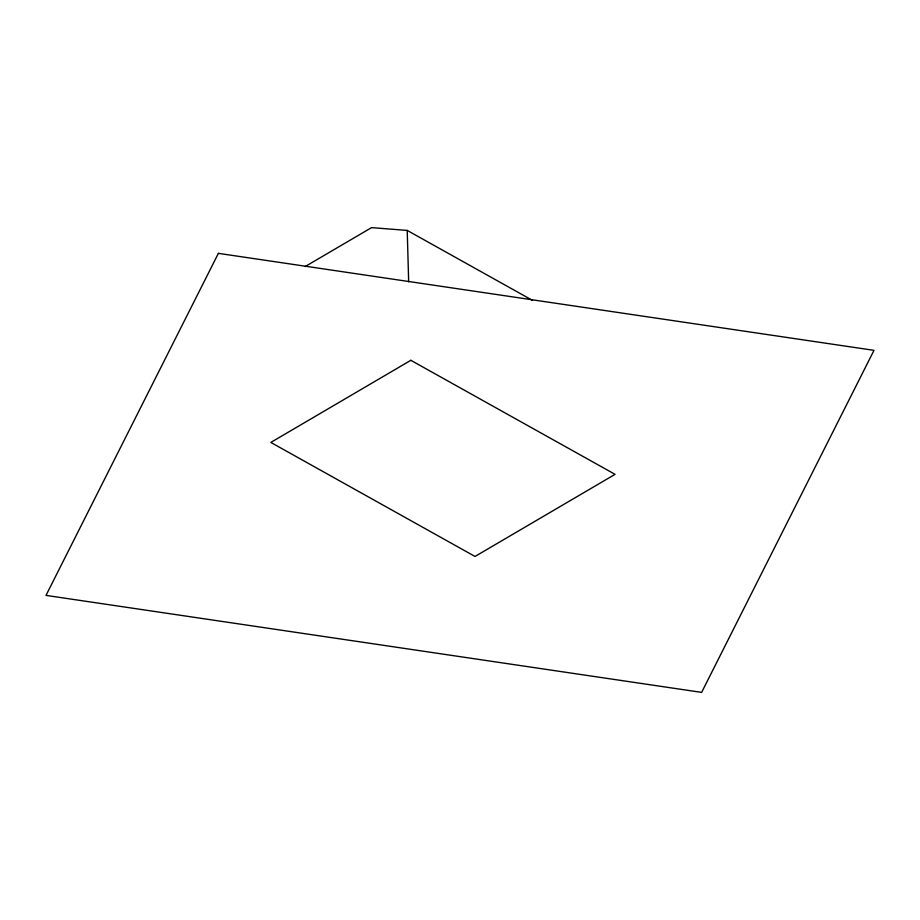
<?xml version="1.0" encoding="UTF-8"?>
<svg xmlns="http://www.w3.org/2000/svg" width="920" height="920" viewBox="0 0 920 920"><rect width="100%" height="100%" fill="white"/><g stroke="black" fill="none" stroke-linecap="round" stroke-linejoin="round"><path stroke-width="1.38" d="M305.233 266.512L371.565 227.619L407.226 230.425L532.496 300.38M407.226 230.425L408.664 281.808M218.385 253.345L46 595.389L701.626 692.38L874 350.347L218.385 253.345M410.849 360.306L270.825 442.428L475.019 556.462L615.054 474.341L410.849 360.306"/></g></svg>
